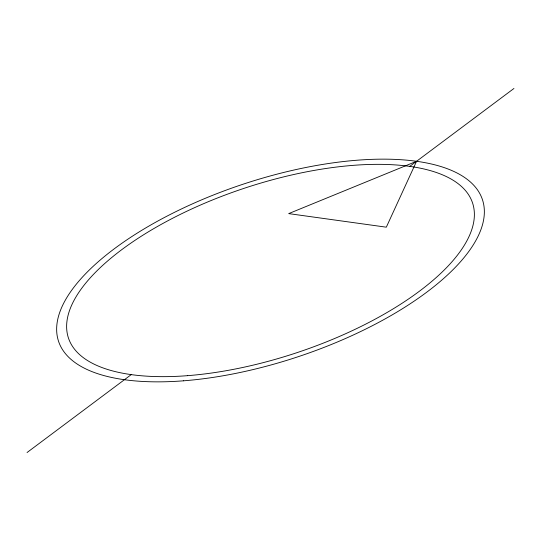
<?xml version="1.0" encoding="UTF-8"?>
<svg xmlns="http://www.w3.org/2000/svg" width="541" height="541" viewBox="0 0 541 541"><rect width="100%" height="100%" fill="white"/><g stroke="black" fill="none" stroke-linecap="round" stroke-linejoin="round"><path stroke-width="0.81" d="M27.05 452.526L131.247 374.615M409.753 166.385L513.95 88.474M416.57 161.286L386.321 227.186L288.691 213.614L416.57 161.286M183.555 380.81A223.467 90.536 -18.5 0 0 483.181 202.185A223.467 90.536 -18.5 0 0 144.765 228.505A223.467 90.536 -18.5 0 0 183.555 380.81M187.612 375.664A213.039 86.31 -18.5 0 0 473.26 205.37A213.039 86.31 -18.5 0 0 150.635 230.466A213.039 86.31 -18.5 0 0 187.612 375.664"/></g></svg>
